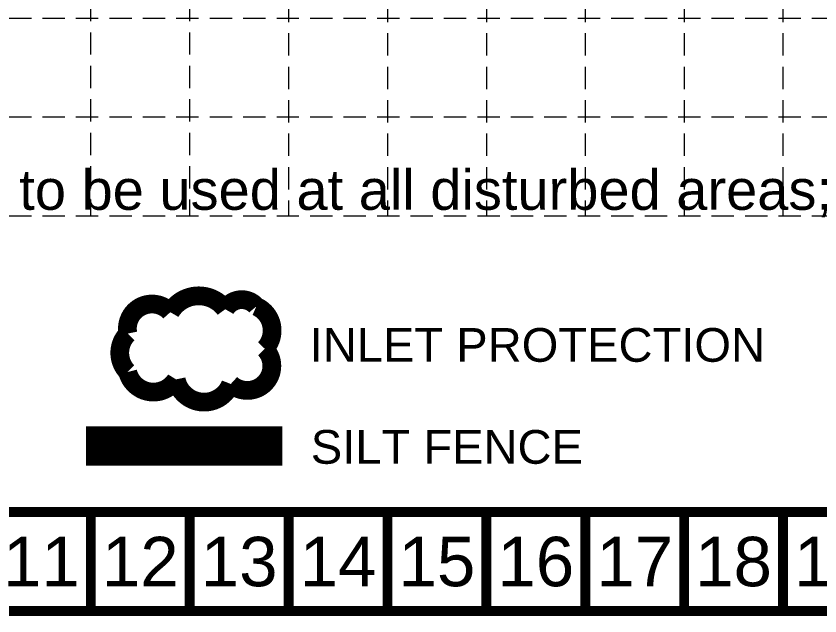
# Model space of a CAD drawing. Header units: inches. Extents: x -5337 to 1057, y 15227 to 19227.
# Drawn here: x -4210 to -3399, y 15227 to 15832 of the extents above; entities that cross this region are included whole.
import ezdxf
from ezdxf.enums import TextEntityAlignment as Align

# ---------------------------------------------------------------- set-up
doc = ezdxf.new("R2010")
doc.units = ezdxf.units.IN
doc.header["$LTSCALE"] = 150
doc.header["$MEASUREMENT"] = 0
doc.linetypes.add('HIDDEN', pattern=[0.375, 0.25, -0.125])
for name, color, linetype in [('BASE', 7, 'Continuous'), ('grid', 7, 'HIDDEN'), ('LEGEND', 7, 'Continuous')]:
    doc.layers.add(name, color=color, linetype=linetype)
doc.styles.add("L200'", font='ARIAL.TTF', dxfattribs={"height": 0.001969})
doc.styles.get("Standard").update_dxf_attribs({"font": 'ARIAL.TTF', "height": 25})

msp = doc.modelspace()

# ---------------------------------------------------------------- linework, layer by layer
at = {"layer": 'BASE', "const_width": 9.98}
for points in [[(-5331.89, 15231.73), (1052.11, 15231.73), (1052.11, 19221.73), (-5331.89, 19221.73)], [(-5232.14, 15331.48), (952.36, 15331.48), (952.36, 19121.98), (-5232.14, 19121.98)]]:
    msp.add_lwpolyline(points, close=True, dxfattribs=at)
for points in [[(-4134.89, 15231.73), (-4134.89, 15331.48)], [(-4035.14, 15231.73), (-4035.14, 15331.48)], [(-3935.39, 15231.73), (-3935.39, 15331.48)], [(-3835.64, 15231.73), (-3835.64, 15331.48)], [(-3735.89, 15231.73), (-3735.89, 15331.48)], [(-3636.14, 15231.73), (-3636.14, 15331.48)], [(-3536.39, 15231.73), (-3536.39, 15331.48)], [(-3436.64, 15231.73), (-3436.64, 15331.48)]]:
    msp.add_lwpolyline(points, dxfattribs=at)
at = {"layer": 'grid', "color": 252, "linetype": 'HIDDEN', "lineweight": 0, "ltscale": 0.6}
for p, q in [((-4135.23, 19122.93), (-4135.23, 15630.29)), ((-4035.48, 19122.93), (-4035.48, 15630.29)), ((-3935.39, 19121.98), (-3935.39, 15630.29)), ((-3835.64, 19121.98), (-3835.64, 15630.29)), ((-3735.89, 19121.98), (-3735.89, 15630.29)), ((-3636.14, 19121.98), (-3636.14, 15630.29)), ((-3536.39, 19121.98), (-3536.39, 15630.29)), ((-3436.64, 19121.98), (-3436.64, 15630.29)), ((-5229.91, 15829.79), (954.59, 15829.79)), ((-5229.91, 15730.04), (954.59, 15730.04)), ((-5229.91, 15630.29), (954.59, 15630.29))]:
    msp.add_line(p, q, dxfattribs=at)
at = {"layer": 'LEGEND', "color": 170, "ltscale": 100, "const_width": 18.91}
msp.add_lwpolyline([(-4054.72, 15533.12, 0.520567), (-4054.72, 15533.12, 0.765195), (-4097.51, 15511.58, 0.417879), (-4097.77, 15472.83, 0.6649), (-4048.88, 15465.36, 0.744833), (-3993.73, 15460.73, 0.975642), (-3959.38, 15496.22, 0.520567), (-3967.93, 15538.97, 0.520567), (-3999.3, 15536.12, 0.540264), (-4054.72, 15533.12)], format="xyb", close=True, dxfattribs=at)
at = {"layer": 'LEGEND', "color": 200, "const_width": 39.5}
msp.add_lwpolyline([(-4139.89, 15398.18), (-3941.68, 15398.18)], dxfattribs=at)

# ---------------------------------------------------------------- texts
at = {"layer": 'BASE', "color": 7, "style": "L200'"}
msp.add_text('Stabilization practices are expected to be used at all disturbed areas; DR Horton lots are the disturbed area.', height=40.45305, dxfattribs=at).set_placement((-5111.68, 15636.39))
at = {"layer": 'BASE'}
for s, p in [('11', (-4184.77, 15281.61)), ('12', (-4085.02, 15281.61)), ('13', (-3985.27, 15281.61)), ('14', (-3885.52, 15281.61)), ('15', (-3785.77, 15281.61)), ('16', (-3686.02, 15281.61)), ('17', (-3586.27, 15281.61)), ('18', (-3486.52, 15281.61)), ('19', (-3386.77, 15281.61))]:
    msp.add_text(s, height=49.875, dxfattribs=at).set_placement(p, align=Align.MIDDLE_CENTER)
at = {"layer": 'LEGEND', "style": "L200'"}
for s, height, p in [('INLET PROTECTION', 34.0138, (-3914.08, 15483.1)), ('SILT FENCE', 34.014, (-3913.02, 15380.24))]:
    msp.add_text(s, height=height, dxfattribs=at).set_placement(p)

doc.saveas('drawing.dxf')
